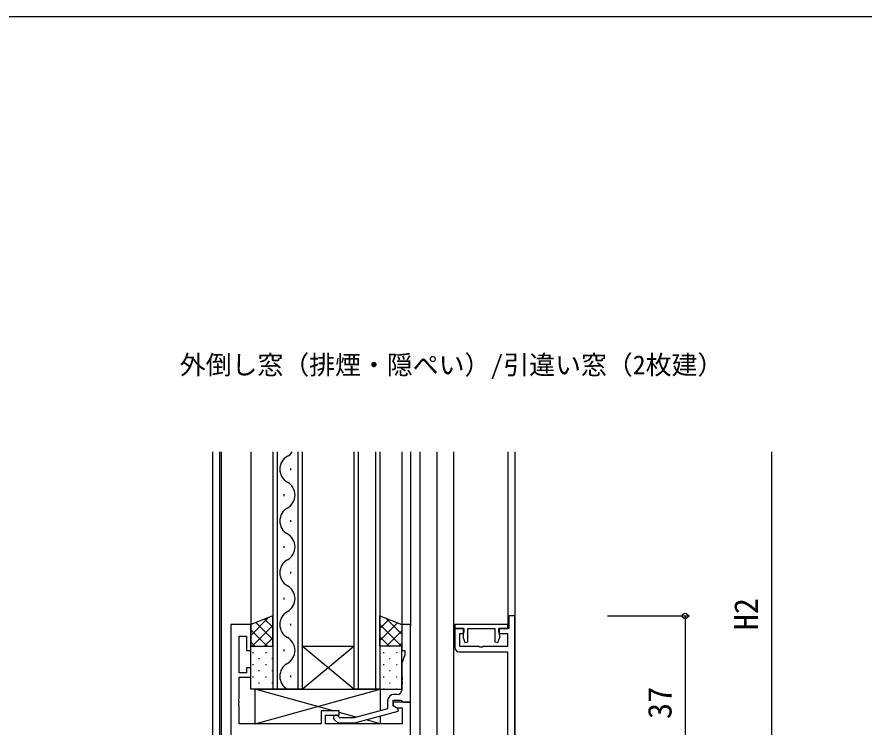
# Model space of a CAD drawing. Units: millimetres, scale not verified. Extents: x -793 to 793, y -564 to 564.
# Drawn here: x -343.5 to -147.1, y 394 to 558.6 of the extents above; entities that cross this region are included whole.
import ezdxf
from ezdxf.enums import TextEntityAlignment as Align

# ---------------------------------------------------------------- set-up
doc = ezdxf.new("R2010")
doc.units = ezdxf.units.MM
doc.header["$LTSCALE"] = 4
for name, color, linetype in [('0-1_USER1', 3, 'Continuous'), ('0-2_YKK_11', 7, 'Continuous'), ('0-3_YKK_12', 2, 'Continuous'), ('0-4_YKK_13', 4, 'Continuous'), ('0-6_YKK_D', 6, 'Continuous'), ('0-7_YKK_ZWAK', 7, 'Continuous')]:
    doc.layers.add(name, color=color, linetype=linetype)
doc.styles.add('ＭＳ ゴシック', font='')
doc.styles.get('ＭＳ ゴシック').set_extended_font_data('MS Gothic')

msp = doc.modelspace()

# ---------------------------------------------------------------- linework, layer by layer
at = {"layer": '0-2_YKK_11'}
msp.add_line((-255.283, 401.596), (-256.083, 401.596), dxfattribs=at)
for points in [[(-228.086, 382.793), (-228.086, 419.793), (-229.486, 419.793), (-229.486, 416.893), (-231.686, 416.893), (-231.686, 415.693), (-229.786, 415.693), (-229.786, 412.693), (-235.427, 412.693), (-235.611, 412.573), (-236.161, 412.573), (-236.344, 412.693), (-240.786, 412.693), (-240.786, 415.693), (-239.986, 415.693), (-239.986, 416.893), (-241.986, 416.893), (-241.986, 412.493)], [(-293.883, 417.796), (-293.883, 352.796)], [(-289.283, 411.796), (-289.283, 417.796), (-293.883, 417.796)], [(-252.283, 399.796), (-252.283, 417.796), (-254.283, 417.796), (-254.283, 411.796), (-253.583, 411.796), (-253.583, 410.796), (-254.283, 408.873), (-254.283, 405.754), (-254.163, 405.571), (-254.163, 405.021), (-254.283, 404.838), (-254.283, 404.754), (-254.163, 404.571), (-254.163, 404.021), (-254.283, 403.838), (-254.283, 402.596)], [(-252.283, 380.796), (-252.283, 399.796), (-256.283, 399.796), (-256.283, 398.996), (-255.417, 398.496), (-254.213, 398.496), (-254.213, 394.796), (-271.983, 394.796), (-271.983, 396.796), (-268.783, 396.796), (-268.783, 397.796), (-272.983, 397.796), (-272.983, 394.796), (-291.953, 394.796), (-291.953, 398.838), (-292.073, 399.021), (-292.073, 399.571), (-291.953, 399.754), (-291.953, 399.838), (-292.073, 400.021), (-292.073, 400.571), (-291.953, 400.754), (-291.953, 405.596), (-289.283, 405.596), (-289.283, 407.796), (-290.283, 407.796), (-290.283, 406.596), (-291.953, 406.596), (-291.953, 415.096), (-290.283, 415.096), (-290.283, 411.796), (-289.283, 411.796)], [(-240.986, 411.493), (-229.786, 411.493), (-229.786, 385.993), (-241.786, 385.993), (-241.786, 380.793), (-240.086, 380.793), (-240.086, 384.293), (-230.516, 384.293), (-230.516, 380.793), (-229.716, 380.793), (-229.716, 382.793), (-228.086, 382.793)], [(-269.908, 395.772), (-269.132, 394.996), (-265.187, 394.996), (-255.083, 397.703), (-255.083, 398.303), (-256.283, 398.996), (-256.283, 400.296), (-254.483, 400.296), (-254.283, 400.096), (-253.983, 399.796), (-252.283, 399.796)], [(-257.583, 400.096), (-257.583, 398.276), (-265.345, 396.196), (-268.635, 396.196), (-269.059, 396.62)]]:
    msp.add_lwpolyline(points, dxfattribs=at)
msp.add_lwpolyline([(-229.686, 417.793), (-241.986, 417.793), (-241.986, 416.893), (-239.886, 416.893), (-239.886, 416.004), (-240.083, 415.722), (-240.083, 414.828), (-239.651, 413.641), (-238.986, 413.758), (-238.986, 416.893), (-232.686, 416.893), (-232.686, 413.758), (-232.02, 413.641), (-231.583, 414.843), (-231.588, 415.722), (-231.786, 416.004), (-231.786, 416.893), (-229.686, 416.893)], close=True, dxfattribs=at)
for centre, radius, start, end in [((-240.986, 412.493), 1, 180.00001, 269.99999), ((-255.283, 402.596), 1, 270.00001, 359.99999), ((-256.083, 400.096), 1.5, 90.00001, 179.99999), ((-269.483, 396.196), 0.6, 44.99999, 225.00001)]:
    msp.add_arc(centre, radius, start, end, dxfattribs=at)
at = {"layer": '0-3_YKK_12'}
for p, q in [((-298.086, 301.994), (-298.086, 457.794)), ((-296.456, 302.294), (-296.456, 457.794)), ((-296.085, 352.796), (-296.085, 457.794)), ((-289.283, 457.794), (-289.283, 417.296)), ((-284.183, 457.794), (-284.183, 402.796)), ((-283.183, 457.794), (-283.183, 402.796)), ((-278.383, 457.794), (-278.383, 402.796)), ((-277.383, 457.794), (-277.383, 402.796)), ((-265.383, 457.794), (-265.383, 402.796)), ((-264.383, 457.794), (-264.383, 402.796)), ((-260.383, 457.794), (-260.383, 402.796)), ((-259.383, 457.794), (-259.383, 402.796)), ((-254.283, 457.794), (-254.283, 417.296)), ((-252.283, 457.794), (-252.283, 417.496)), ((-250.083, 457.794), (-250.083, 380.496)), ((-246.086, 380.494), (-246.086, 457.794)), ((-242.186, 380.794), (-242.186, 457.794)), ((-229.716, 457.794), (-229.716, 417.624)), ((-228.086, 457.794), (-228.086, 382.494)), ((-280.023, 453.596), (-280.023, 453.996)), ((-281.543, 447.583), (-281.543, 447.983)), ((-280.023, 441.596), (-280.023, 441.996)), ((-281.543, 435.596), (-281.543, 435.996)), ((-280.023, 429.596), (-280.023, 429.996)), ((-281.543, 423.596), (-281.543, 423.996)), ((-280.023, 417.596), (-280.023, 417.996)), ((-277.383, 412.796), (-265.383, 412.796)), ((-277.383, 402.796), (-265.383, 412.796)), ((-265.383, 402.796), (-277.383, 412.796)), ((-281.543, 411.596), (-281.543, 411.996)), ((-280.023, 405.596), (-280.023, 405.996)), ((-277.383, 402.796), (-284.183, 402.796)), ((-277.383, 402.796), (-265.383, 402.796)), ((-259.383, 402.796), (-265.383, 402.796))]:
    msp.add_line(p, q, dxfattribs=at)
for centre, start, end in [((-282.46, 459.796), 299.20254, 324.37174), ((-279.107, 453.796), 119.20254, 240.79746), ((-282.46, 447.796), 299.20254, 60.79746), ((-279.107, 441.796), 119.20254, 240.79746), ((-282.46, 435.796), 299.20254, 60.79746), ((-279.107, 429.796), 119.20254, 240.79746), ((-282.46, 423.796), 299.20254, 60.79746), ((-279.107, 417.796), 119.20254, 240.79746), ((-282.46, 411.796), 299.20254, 60.79746), ((-279.107, 405.796), 119.20254, 240.79746)]:
    msp.add_arc(centre, 3.437, start, end, dxfattribs=at)
at = {"layer": '0-4_YKK_13'}
for p, q in [((-285.149, 419.418), (-289.284, 415.283)), ((-288.107, 418.258), (-284.184, 414.335)), ((-286.075, 419.054), (-284.184, 417.163)), ((-259.334, 419.777), (-259.384, 419.727)), ((-257.302, 418.98), (-259.384, 416.898)), ((-257.983, 419.247), (-254.284, 415.548)), ((-289.284, 416.606), (-285.473, 412.796)), ((-284.184, 417.554), (-288.942, 412.796)), ((-255.271, 418.183), (-259.384, 414.07)), ((-259.384, 417.819), (-254.361, 412.796)), ((-254.284, 416.342), (-257.829, 412.796)), ((-284.184, 414.726), (-286.113, 412.796)), ((-259.384, 414.991), (-257.189, 412.796)), ((-289.284, 413.778), (-288.302, 412.796)), ((-287.449, 412.776), (-287.249, 412.776)), ((-284.419, 412.776), (-284.219, 412.776)), ((-257.149, 412.776), (-256.949, 412.776)), ((-254.284, 413.513), (-255.001, 412.796)), ((-288.864, 411.361), (-288.664, 411.361)), ((-285.834, 411.361), (-285.634, 411.361)), ((-258.564, 411.361), (-258.364, 411.361)), ((-255.534, 411.361), (-255.334, 411.361)), ((-288.864, 408.531), (-288.664, 408.531)), ((-287.449, 409.946), (-287.249, 409.946)), ((-285.834, 408.531), (-285.634, 408.531)), ((-284.419, 409.946), (-284.219, 409.946)), ((-258.564, 408.531), (-258.364, 408.531)), ((-257.149, 409.946), (-256.949, 409.946)), ((-255.534, 408.531), (-255.334, 408.531)), ((-287.449, 407.116), (-287.249, 407.116)), ((-284.419, 407.116), (-284.219, 407.116)), ((-257.149, 407.116), (-256.949, 407.116)), ((-288.864, 405.701), (-288.664, 405.701)), ((-285.834, 405.701), (-285.634, 405.701)), ((-258.564, 405.701), (-258.364, 405.701)), ((-255.534, 405.701), (-255.334, 405.701)), ((-288.864, 402.871), (-288.664, 402.871)), ((-270.158, 397.796), (-288.283, 402.796)), ((-288.283, 394.796), (-259.283, 402.796)), ((-287.449, 404.286), (-287.249, 404.286)), ((-285.834, 402.871), (-285.634, 402.871)), ((-284.419, 404.286), (-284.219, 404.286)), ((-258.564, 402.871), (-258.364, 402.871)), ((-257.149, 404.286), (-256.949, 404.286)), ((-255.534, 402.871), (-255.334, 402.871)), ((-264.844, 396.33), (-268.783, 397.417)), ((-259.283, 394.796), (-262.56, 395.7))]:
    msp.add_line(p, q, dxfattribs=at)
for points in [[(-284.184, 412.796), (-284.184, 419.796), (-289.284, 417.796), (-289.284, 412.796)], [(-259.384, 412.796), (-259.384, 419.796), (-254.284, 417.796), (-254.284, 412.796)], [(-289.284, 412.796), (-284.184, 412.796), (-284.184, 402.796), (-289.284, 402.796)], [(-254.284, 412.796), (-259.384, 412.796), (-259.384, 402.796), (-254.284, 402.796)]]:
    msp.add_lwpolyline(points, close=True, dxfattribs=at)
for points in [[(-273.283, 394.796), (-288.283, 394.796), (-288.283, 402.796), (-259.283, 402.796), (-259.283, 397.82)], [(-259.283, 396.578), (-259.283, 394.796), (-271.683, 394.796)]]:
    msp.add_lwpolyline(points, dxfattribs=at)
at = {"layer": '0-6_YKK_D'}
for p, q in [((-168.586, 457.794), (-168.586, 387.794)), ((-206.586, 419.793), (-187.586, 419.793)), ((-188.586, 419.793), (-188.586, 382.793))]:
    msp.add_line(p, q, dxfattribs=at)
msp.add_circle((-188.586, 419.793), 0.637, dxfattribs=at)
at = {"layer": '0-7_YKK_ZWAK'}
msp.add_line((752.2, 558.6), (-787.8, 558.6), dxfattribs=at)

# ---------------------------------------------------------------- texts
at = {"layer": '0-1_USER1', "style": 'ＭＳ ゴシック'}
msp.add_text('外倒し窓（排煙・隠ぺい）/引違い窓（2枚建）', height=4.399, dxfattribs=at).set_placement((-305.733, 474.459), align=Align.BOTTOM_LEFT)
at = {"layer": '0-6_YKK_D', "style": 'ＭＳ ゴシック'}
for s, p in [('H2', (-170.086, 416.466)), ('37', (-190.086, 395.903))]:
    msp.add_text(s, height=5.499, rotation=90, dxfattribs=at).set_placement(p, align=Align.BOTTOM_LEFT)

doc.saveas('drawing.dxf')
